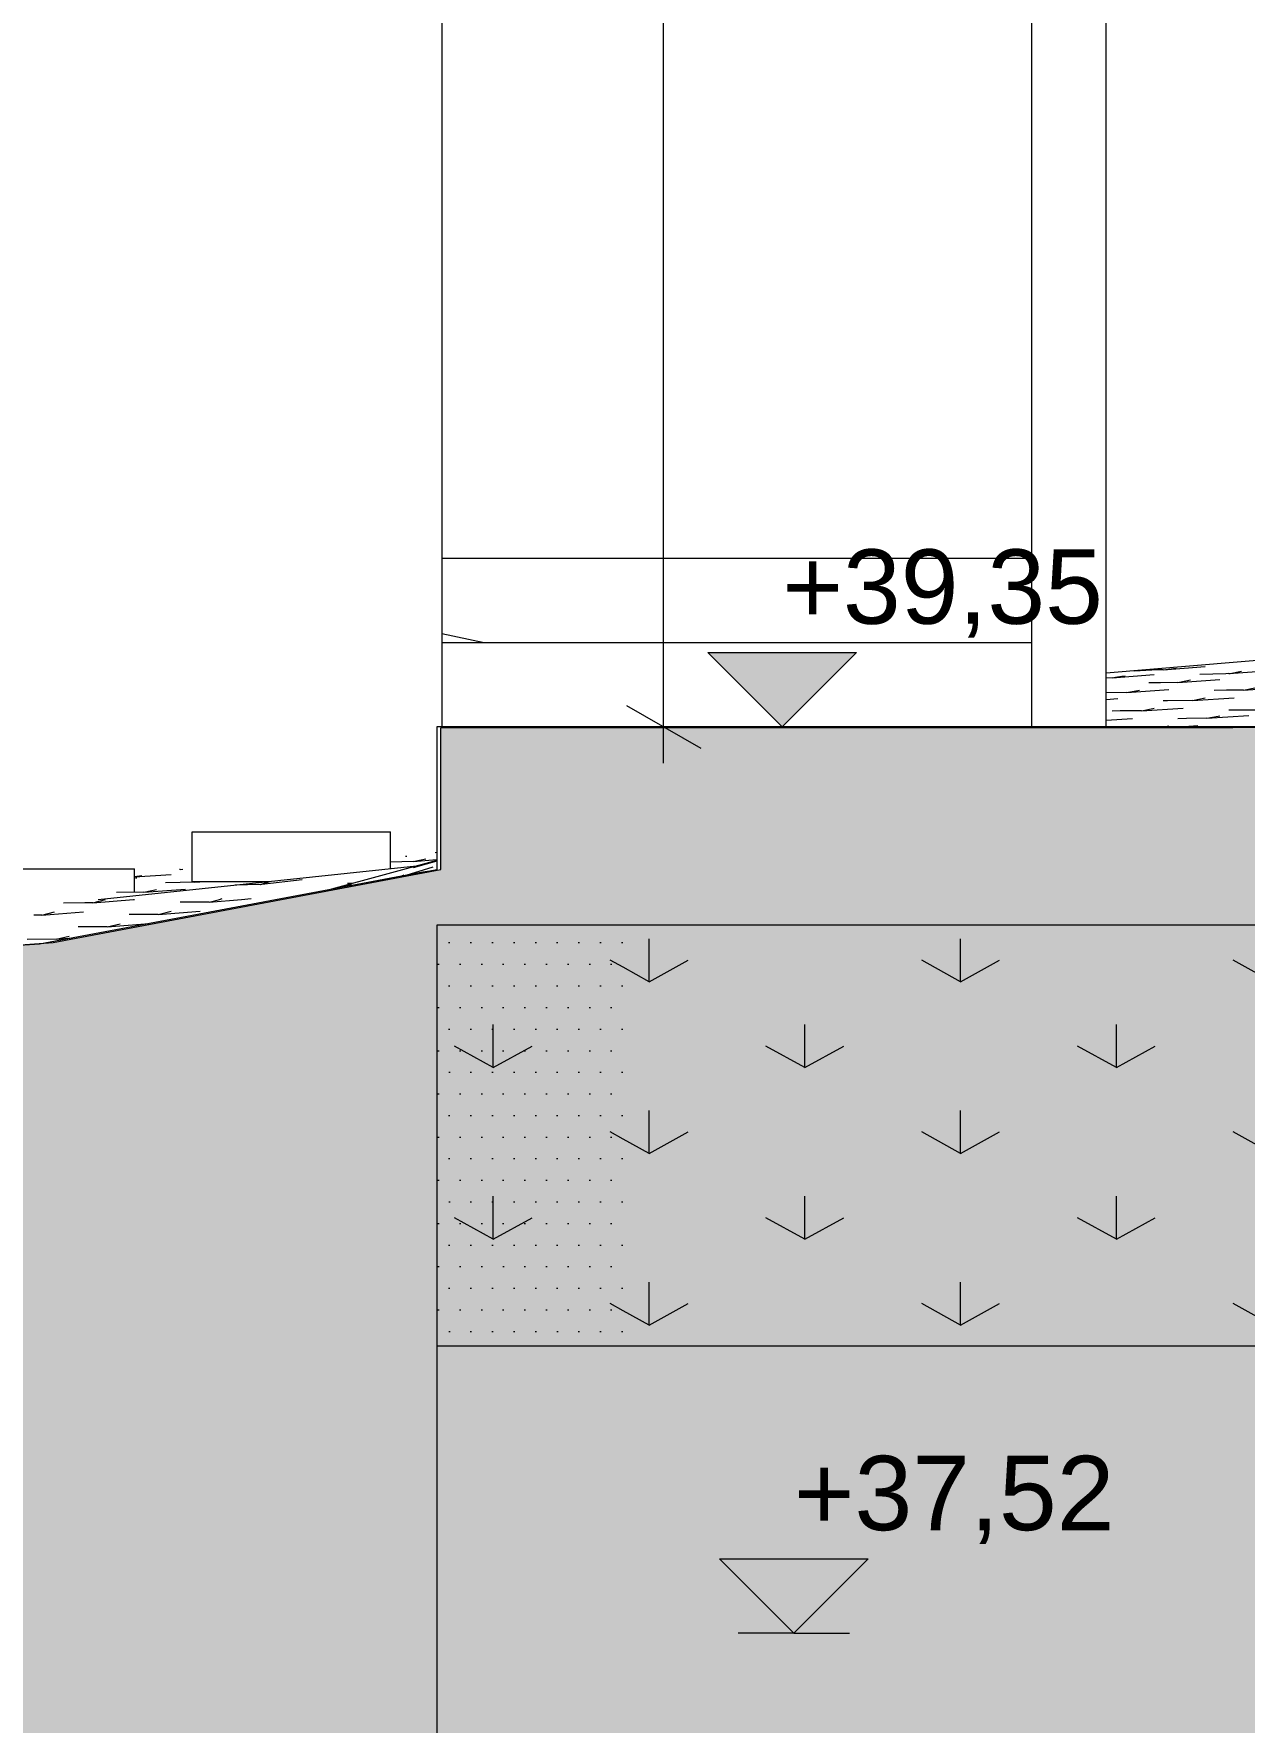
# Model space of a CAD drawing. Header units: metres. Extents: x -111189 to -108577, y -72951 to -72647.
# Drawn here: x -108814.955 to -108812.514, y -72944.842 to -72941.436 of the extents above; entities that cross this region are included whole.
import ezdxf

# ---------------------------------------------------------------- set-up
doc = ezdxf.new("R2010")
doc.units = ezdxf.units.M
doc.header["$MEASUREMENT"] = 0
for name, color, linetype in [('00 - DESENHO 2D', 7, 'Continuous'), ('01 - TERRENO PROPOSTO', 7, 'Continuous'), ('03 - LAJES', 7, 'Continuous'), ('05 - PILAR', 7, 'Continuous'), ('06 - ESCADAS _ GUARDAS', 7, 'Continuous'), ('06 - FORRA', 7, 'Continuous'), ('07 - MUROS', 7, 'Continuous'), ('12 - COTAS GERAIS', 7, 'Continuous')]:
    doc.layers.add(name, color=color, linetype=linetype)
doc.styles.add('ESTILO_GERADO_7', font='')
doc.styles.get('ESTILO_GERADO_7').set_extended_font_data('Helvetica')
doc.dimstyles.new('ESTILO_GERADO__5', dxfattribs={"dimtxt": 0.15, "dimasz": 0.114, "dimexe": 0.18, "dimexo": 0.0625, "dimgap": 0, "dimtad": 1, "dimzin": 0, "dimdsep": 46, "dimtxsty": 'ESTILO_GERADO_7', "dimblk": 'ARROWHEAD_2', "dimblk1": 'ARROWHEAD_2', "dimblk2": 'ARROWHEAD_2', "dimcen": 0.09, "dimse1": 1, "dimse2": 1, "dimclrd": 7, "dimclre": 7, "dimclrt": 7, "dimadec": 0, "dimazin": 0, "dimtfac": 1, "dimtdec": 4, "dimtmove": 0, "dimatfit": 3, "dimfxl": 1, "dimtolj": 1, "dimtzin": 0, "dimarcsym": 0})
pattern_1 = [(360, (-108649.912126, -72941.96242), (0.021783658, 0.043567315), [0, -0.043567315])]

# ---------------------------------------------------------------- blocks, each defined once
blk = doc.blocks.new('Corte Elem_1511_1', base_point=(-108649.9121, -72941.9624))
at = {"layer": '03 - LAJES', "color": 7, "linetype": 'Continuous', "lineweight": 20}
for p, q in [((-108814.1422, -72942.8341), (-108814.1422, -72943.1229)), ((-108809.8334, -72942.8341), (-108814.1422, -72942.8341)), ((-108809.3344, -72943.2341), (-108814.1422, -72943.2341))]:
    blk.add_line(p, q, dxfattribs=at)
blk = doc.blocks.new('Corte Elem_1521_1', base_point=(-108649.9121, -72941.9624))
at = {"layer": '06 - FORRA', "linetype": 'Continuous', "lineweight": 13}
h = blk.add_hatch(dxfattribs=at)
h.set_pattern_fill('DOTS_0001', color=251, style=0, pattern_type=2)
h.set_pattern_definition(pattern_1)
h.paths.add_polyline_path([(-108814.1422, -72941.3842), (-108814.1422, -72941.3842), (-108814.1422, -72941.3624)])
at = {"layer": '06 - FORRA', "color": 7, "linetype": 'Continuous', "lineweight": 13}
blk.add_line((-108814.1322, -72941.3624), (-108814.1322, -72942.8341), dxfattribs=at)
blk = doc.blocks.new('Corte Elem_1636_1', base_point=(-108649.9121, -72941.9624))
at = {"layer": '05 - PILAR', "linetype": 'Continuous', "lineweight": 13}
h = blk.add_hatch(dxfattribs=at)
h.set_pattern_fill('DOTS_0001', color=251, style=0, pattern_type=2)
h.set_pattern_definition(pattern_1)
h.paths.add_polyline_path([(-108812.9172, -72940.4619), (-108812.7922, -72940.5998), (-108812.7922, -72940.4619)])
at = {"layer": '05 - PILAR', "color": 7, "linetype": 'Continuous', "lineweight": 13}
for p, q in [((-108812.9422, -72942.8341), (-108812.9422, -72940.4619)), ((-108812.9422, -72940.4619), (-108812.9172, -72940.4619)), ((-108812.8172, -72940.4619), (-108812.7922, -72940.4619)), ((-108812.7922, -72942.8341), (-108812.7922, -72940.4619))]:
    blk.add_line(p, q, dxfattribs=at)
blk = doc.blocks.new('Corte Elem_1645_1', base_point=(-108649.9121, -72941.9624))
at = {"layer": '06 - FORRA', "linetype": 'Continuous', "lineweight": 13}
h = blk.add_hatch(dxfattribs=at)
h.set_pattern_fill('DOTS_0001', color=251, style=0, pattern_type=2)
h.set_pattern_definition(pattern_1)
h.paths.add_polyline_path([(-108814.1422, -72941.3624), (-108814.5422, -72941.3624), (-108814.5421, -72941.3625)])
h = blk.add_hatch(dxfattribs=at)
h.set_pattern_fill('DOTS_0001', color=251, style=0, pattern_type=2)
h.set_pattern_definition(pattern_1)
h.paths.add_polyline_path([(-108814.2358, -72943.0462), (-108814.2358, -72943.0919), (-108814.1969, -72943.0891)])
h = blk.add_hatch(dxfattribs=at)
h.set_pattern_fill('DOTS_0001', color=251, style=0, pattern_type=2)
h.set_pattern_definition(pattern_1)
h.paths.add_polyline_path([(-108814.7455, -72943.1276), (-108814.7521, -72943.1203), (-108814.7521, -72943.128)])
h = blk.add_hatch(dxfattribs=at)
h.set_pattern_fill('DOTS_0001', color=251, style=0, pattern_type=2)
h.set_pattern_definition(pattern_1)
h.paths.add_polyline_path([(-108815.2684, -72943.164), (-108815.2612, -72943.1635), (-108815.2684, -72943.1556)])
at = {"layer": '06 - FORRA', "color": 7, "linetype": 'Continuous', "lineweight": 13}
blk.add_line((-108814.5422, -72941.3624), (-108815.9521, -72941.3624), dxfattribs=at)
blk = doc.blocks.new('Corte Elem_1678_1', base_point=(-108649.9121, -72941.9624))
at = {"layer": '01 - TERRENO PROPOSTO', "linetype": 'Continuous', "lineweight": 13}
h = blk.add_hatch(dxfattribs=at)
h.set_pattern_fill('DOTS_0001', color=251, style=0, pattern_type=2)
h.set_pattern_definition(pattern_1)
h.paths.add_polyline_path([(-108813.806, -72943.2341), (-108814.1422, -72943.2341), (-108814.1422, -72944.0824), (-108813.806, -72944.0824)])
h = blk.add_hatch(dxfattribs=at)
h.set_pattern_fill('DOTS_0001', color=251, style=0, pattern_type=2)
h.set_pattern_definition(pattern_1)
h.paths.add_polyline_path([(-108813.806, -72944.0824), (-108813.767, -72944.0824), (-108813.767, -72943.2341), (-108813.806, -72943.2341)])
h = blk.add_hatch(dxfattribs=at)
h.set_pattern_fill('DOTS_0001', color=251, style=0, pattern_type=2)
h.set_pattern_definition(pattern_1)
h.paths.add_polyline_path([(-108813.767, -72944.0824), (-108809.3419, -72944.0824), (-108809.3419, -72943.2341), (-108813.767, -72943.2341)])
at = {"layer": '01 - TERRENO PROPOSTO', "color": 251, "linetype": 'Continuous', "lineweight": 13}
for p, q in [((-108812.2684, -72942.6824), (-108812.7922, -72942.7255)), ((-108812.7801, -72942.7351), (-108812.7922, -72942.7357)), ((-108812.7801, -72942.7351), (-108812.6956, -72942.7285)), ((-108812.7801, -72942.7351), (-108812.7734, -72942.7342)), ((-108812.7734, -72942.7342), (-108812.7606, -72942.7322)), ((-108812.7606, -72942.7322), (-108812.7544, -72942.7312)), ((-108812.6883, -72942.7194), (-108812.736, -72942.722)), ((-108812.6772, -72942.7189), (-108812.6883, -72942.7194)), ((-108812.6772, -72942.7189), (-108812.5928, -72942.7123)), ((-108812.6772, -72942.7189), (-108812.672, -72942.7181)), ((-108812.672, -72942.7181), (-108812.6515, -72942.7154)), ((-108812.551, -72942.7269), (-108812.6038, -72942.7283)), ((-108812.545, -72942.7266), (-108812.551, -72942.7269)), ((-108812.545, -72942.7266), (-108812.4605, -72942.7202)), ((-108812.545, -72942.7266), (-108812.5426, -72942.7263)), ((-108812.5426, -72942.7263), (-108812.5193, -72942.7218)), ((-108812.7507, -72942.7648), (-108812.7922, -72942.7658)), ((-108812.7507, -72942.7648), (-108812.6662, -72942.7588)), ((-108812.7507, -72942.7648), (-108812.725, -72942.7602)), ((-108812.6829, -72942.745), (-108812.7066, -72942.7453)), ((-108812.6479, -72942.7448), (-108812.6829, -72942.745)), ((-108812.6479, -72942.7448), (-108812.5634, -72942.7387)), ((-108812.6479, -72942.7448), (-108812.6317, -72942.7412)), ((-108812.6317, -72942.7412), (-108812.6221, -72942.7392)), ((-108812.55, -72942.76), (-108812.5744, -72942.7606)), ((-108812.5156, -72942.7599), (-108812.55, -72942.76)), ((-108812.5156, -72942.7599), (-108812.4311, -72942.7542)), ((-108812.5156, -72942.7599), (-108812.4927, -72942.7551)), ((-108812.7922, -72942.7788), (-108812.769, -72942.7772)), ((-108812.7645, -72942.8021), (-108812.7801, -72942.8023)), ((-108812.7213, -72942.8019), (-108812.7645, -72942.8021)), ((-108812.7213, -72942.8019), (-108812.6368, -72942.7963)), ((-108812.7213, -72942.8019), (-108812.7015, -72942.7978)), ((-108812.7015, -72942.7978), (-108812.6956, -72942.7966)), ((-108812.6688, -72942.7813), (-108812.6772, -72942.7814)), ((-108812.6185, -72942.781), (-108812.6688, -72942.7813)), ((-108812.6185, -72942.781), (-108812.534, -72942.7754)), ((-108812.6185, -72942.781), (-108812.5927, -72942.7758)), ((-108812.4862, -72942.8002), (-108812.545, -72942.8007)), ((-108812.7922, -72942.8207), (-108812.7396, -72942.8172)), ((-108812.676, -72942.8341), (-108812.6662, -72942.8322)), ((-108812.6303, -72942.817), (-108812.6478, -72942.8176)), ((-108812.644, -72942.8341), (-108812.6074, -72942.8317)), ((-108812.5891, -72942.8168), (-108812.6303, -72942.817)), ((-108812.5891, -72942.8168), (-108812.5046, -72942.8113)), ((-108812.5891, -72942.8168), (-108812.5666, -72942.8123)), ((-108812.5666, -72942.8123), (-108812.5633, -72942.8118))]:
    blk.add_line(p, q, dxfattribs=at)
at = {"layer": '01 - TERRENO PROPOSTO', "color": 7, "linetype": 'Continuous', "lineweight": 13}
for p, q in [((-108813.7144, -72943.3481), (-108813.7144, -72943.2615)), ((-108813.086, -72943.3481), (-108813.086, -72943.2615)), ((-108813.767, -72943.319), (-108813.7929, -72943.3048)), ((-108813.7144, -72943.3481), (-108813.6358, -72943.3048)), ((-108813.086, -72943.3481), (-108813.1645, -72943.3048)), ((-108813.086, -72943.3481), (-108813.0074, -72943.3048)), ((-108812.4576, -72943.3481), (-108812.5362, -72943.3048)), ((-108813.7144, -72943.3481), (-108813.767, -72943.319)), ((-108814.0286, -72943.5213), (-108814.0286, -72943.4347)), ((-108813.4002, -72943.5213), (-108813.4002, -72943.4347)), ((-108812.7718, -72943.5213), (-108812.7718, -72943.4347)), ((-108814.0286, -72943.5213), (-108814.1071, -72943.478)), ((-108814.0286, -72943.5213), (-108813.95, -72943.478)), ((-108813.4002, -72943.5213), (-108813.4787, -72943.478)), ((-108813.4002, -72943.5213), (-108813.3216, -72943.478)), ((-108812.7718, -72943.5213), (-108812.8503, -72943.478)), ((-108812.7718, -72943.5213), (-108812.6933, -72943.478)), ((-108813.7144, -72943.6945), (-108813.7144, -72943.6079)), ((-108813.086, -72943.6945), (-108813.086, -72943.6079)), ((-108813.767, -72943.6655), (-108813.7929, -72943.6512)), ((-108813.7144, -72943.6945), (-108813.6358, -72943.6512)), ((-108813.086, -72943.6945), (-108813.1645, -72943.6512)), ((-108813.086, -72943.6945), (-108813.0074, -72943.6512)), ((-108812.4576, -72943.6945), (-108812.5362, -72943.6512)), ((-108813.7144, -72943.6945), (-108813.767, -72943.6655)), ((-108814.0286, -72943.8677), (-108814.0286, -72943.7811)), ((-108813.4002, -72943.8677), (-108813.4002, -72943.7811)), ((-108812.7718, -72943.8677), (-108812.7718, -72943.7811)), ((-108814.0286, -72943.8677), (-108814.1071, -72943.8244)), ((-108814.0286, -72943.8677), (-108813.95, -72943.8244)), ((-108813.4002, -72943.8677), (-108813.4787, -72943.8244)), ((-108813.4002, -72943.8677), (-108813.3216, -72943.8244)), ((-108812.7718, -72943.8677), (-108812.8503, -72943.8244)), ((-108812.7718, -72943.8677), (-108812.6933, -72943.8244)), ((-108813.7144, -72944.0409), (-108813.7144, -72943.9543)), ((-108813.086, -72944.0409), (-108813.086, -72943.9543)), ((-108813.767, -72944.0119), (-108813.7929, -72943.9976)), ((-108813.7144, -72944.0409), (-108813.767, -72944.0119)), ((-108813.7144, -72944.0409), (-108813.6358, -72943.9976)), ((-108813.086, -72944.0409), (-108813.1645, -72943.9976)), ((-108813.086, -72944.0409), (-108813.0074, -72943.9976)), ((-108812.4576, -72944.0409), (-108812.5362, -72943.9976)), ((-108814.1422, -72944.0824), (-108813.806, -72944.0824)), ((-108813.806, -72944.0824), (-108813.767, -72944.0824)), ((-108813.767, -72944.0824), (-108809.3419, -72944.0824))]:
    blk.add_line(p, q, dxfattribs=at)
blk = doc.blocks.new('Corte Elem_1690_1', base_point=(-108649.9121, -72941.9624))
at = {"layer": '01 - TERRENO PROPOSTO', "linetype": 'Continuous', "lineweight": 13}
h = blk.add_hatch(dxfattribs=at)
h.set_pattern_fill('DOTS_0001', color=251, style=0, pattern_type=2)
h.set_pattern_definition(pattern_1)
h.paths.add_polyline_path([(-108814.1969, -72943.0891), (-108814.2358, -72943.0919), (-108814.2358, -72943.095), (-108814.194, -72943.0923)])
h = blk.add_hatch(dxfattribs=at)
h.set_pattern_fill('DOTS_0001', color=251, style=0, pattern_type=2)
h.set_pattern_definition(pattern_1)
h.paths.add_polyline_path([(-108814.2358, -72943.095), (-108814.2358, -72943.1083), (-108814.1816, -72943.106), (-108814.194, -72943.0923)])
h = blk.add_hatch(dxfattribs=at)
h.set_pattern_fill('DOTS_0001', color=251, style=0, pattern_type=2)
h.set_pattern_definition(pattern_1)
h.paths.add_polyline_path([(-108814.2358, -72943.1083), (-108814.2358, -72943.1107), (-108814.1808, -72943.1069), (-108814.1816, -72943.106)])
h = blk.add_hatch(dxfattribs=at)
h.set_pattern_fill('DOTS_0001', color=251, style=0, pattern_type=2)
h.set_pattern_definition(pattern_1)
h.paths.add_polyline_path([(-108814.2358, -72943.1107), (-108814.2358, -72943.1184), (-108814.1944, -72943.1159), (-108814.1836, -72943.1147), (-108814.1757, -72943.1126), (-108814.1808, -72943.1069)])
h = blk.add_hatch(dxfattribs=at)
h.set_pattern_fill('DOTS_0001', color=251, style=0, pattern_type=2)
h.set_pattern_definition(pattern_1)
h.paths.add_polyline_path([(-108814.7455, -72943.1276), (-108814.7521, -72943.128), (-108814.7521, -72943.1283), (-108814.7452, -72943.1279)])
h = blk.add_hatch(dxfattribs=at)
h.set_pattern_fill('DOTS_0001', color=251, style=0, pattern_type=2)
h.set_pattern_definition(pattern_1)
h.paths.add_polyline_path([(-108814.7521, -72943.1283), (-108814.7521, -72943.1304), (-108814.7432, -72943.1301), (-108814.7452, -72943.1279)])
h = blk.add_hatch(dxfattribs=at)
h.set_pattern_fill('DOTS_0001', color=251, style=0, pattern_type=2)
h.set_pattern_definition(pattern_1)
h.paths.add_polyline_path([(-108814.7521, -72943.1304), (-108814.7521, -72943.1459), (-108814.7302, -72943.1444), (-108814.7432, -72943.1301)])
h = blk.add_hatch(dxfattribs=at)
h.set_pattern_fill('DOTS_0001', color=251, style=0, pattern_type=2)
h.set_pattern_definition(pattern_1)
h.paths.add_polyline_path([(-108814.7521, -72943.1459), (-108814.7521, -72943.1498), (-108814.7267, -72943.1483), (-108814.7302, -72943.1444)])
h = blk.add_hatch(dxfattribs=at)
h.set_pattern_fill('DOTS_0001', color=251, style=0, pattern_type=2)
h.set_pattern_definition(pattern_1)
h.paths.add_polyline_path([(-108814.1944, -72943.1159), (-108814.2358, -72943.1184), (-108814.2358, -72943.1198), (-108814.2201, -72943.1186)])
h = blk.add_hatch(dxfattribs=at)
h.set_pattern_fill('DOTS_0001', color=251, style=0, pattern_type=2)
h.set_pattern_definition(pattern_1)
h.paths.add_polyline_path([(-108814.2358, -72943.1198), (-108814.2358, -72943.1202), (-108814.2201, -72943.1186)])
h = blk.add_hatch(dxfattribs=at)
h.set_pattern_fill('DOTS_0001', color=251, style=0, pattern_type=2)
h.set_pattern_definition(pattern_1)
h.paths.add_polyline_path([(-108814.7267, -72943.1483), (-108814.7521, -72943.1498), (-108814.7521, -72943.1588), (-108814.7194, -72943.1563)])
h = blk.add_hatch(dxfattribs=at)
h.set_pattern_fill('DOTS_0001', color=251, style=0, pattern_type=2)
h.set_pattern_definition(pattern_1)
h.paths.add_polyline_path([(-108814.7521, -72943.1588), (-108814.7521, -72943.1659), (-108814.7157, -72943.1605), (-108814.7194, -72943.1563)])
h = blk.add_hatch(dxfattribs=at)
h.set_pattern_fill('DOTS_0001', color=251, style=0, pattern_type=2)
h.set_pattern_definition(pattern_1)
h.paths.add_polyline_path([(-108814.5854, -72943.1462), (-108814.6358, -72943.1462), (-108814.6326, -72943.1498)])
h = blk.add_hatch(dxfattribs=at)
h.set_pattern_fill('DOTS_0001', color=251, style=0, pattern_type=2)
h.set_pattern_definition(pattern_1)
h.paths.add_polyline_path([(-108814.5854, -72943.1462), (-108814.6326, -72943.1498), (-108814.6254, -72943.1577), (-108814.5556, -72943.1539), (-108814.482, -72943.1462)])
at = {"layer": '01 - TERRENO PROPOSTO', "color": 7, "linetype": 'Continuous', "lineweight": 13}
for p, q in [((-108814.1422, -72943.1034), (-108814.3547, -72943.1617)), ((-108814.1902, -72943.1056), (-108814.2358, -72943.1071)), ((-108814.1902, -72943.1056), (-108814.1645, -72943.1005)), ((-108814.1902, -72943.1056), (-108814.1422, -72943.1016)), ((-108814.1422, -72943.1051), (-108814.1902, -72943.1183)), ((-108814.1422, -72943.0878), (-108814.1461, -72943.088)), ((-108814.8257, -72943.1824), (-108814.1836, -72943.1147)), ((-108814.7521, -72943.1368), (-108814.6787, -72943.1318)), ((-108814.7521, -72943.136), (-108814.7375, -72943.134)), ((-108814.6603, -72943.1216), (-108814.6615, -72943.1217)), ((-108814.6603, -72943.1216), (-108814.6548, -72943.1212)), ((-108814.6603, -72943.1216), (-108814.6599, -72943.1216)), ((-108814.4953, -72943.1515), (-108814.4142, -72943.1423)), ((-108814.2164, -72943.1357), (-108814.2085, -72943.1326)), ((-108814.2044, -72943.1334), (-108814.1498, -72943.1164)), ((-108814.171, -72943.1272), (-108814.1422, -72943.1219)), ((-108814.7338, -72943.1674), (-108814.7886, -72943.168)), ((-108814.7338, -72943.1674), (-108814.6493, -72943.1617)), ((-108814.7338, -72943.1674), (-108814.7081, -72943.1624)), ((-108814.6309, -72943.1476), (-108814.6897, -72943.1486)), ((-108814.6309, -72943.1476), (-108814.6233, -72943.1462)), ((-108814.6309, -72943.1476), (-108814.6103, -72943.1462)), ((-108814.4998, -72943.1519), (-108814.5493, -72943.1533)), ((-108814.4987, -72943.1519), (-108814.4998, -72943.1519)), ((-108814.4987, -72943.1519), (-108814.4953, -72943.1515)), ((-108814.4987, -72943.1519), (-108814.4984, -72943.1518)), ((-108814.4984, -72943.1518), (-108814.4795, -72943.1459)), ((-108814.352, -72943.1612), (-108814.3501, -72943.1604)), ((-108814.3423, -72943.1594), (-108814.3137, -72943.1505)), ((-108814.3131, -72943.1503), (-108814.3224, -72943.1504)), ((-108814.9394, -72943.2138), (-108814.855, -72943.2072)), ((-108814.9394, -72943.2138), (-108814.9137, -72943.2075)), ((-108814.8524, -72943.1889), (-108814.8954, -72943.1895)), ((-108814.8366, -72943.1888), (-108814.8524, -72943.1889)), ((-108814.8366, -72943.1888), (-108814.7546, -72943.1824)), ((-108814.8366, -72943.1888), (-108814.8109, -72943.1826)), ((-108814.7044, -72943.2125), (-108814.7631, -72943.2128)), ((-108814.7546, -72943.1824), (-108814.7521, -72943.1821)), ((-108814.7044, -72943.2125), (-108814.6199, -72943.2059)), ((-108814.7044, -72943.2125), (-108814.6787, -72943.2062)), ((-108814.6015, -72943.1875), (-108814.6603, -72943.1878)), ((-108814.6015, -72943.1875), (-108814.5807, -72943.1824)), ((-108814.6015, -72943.1875), (-108814.5367, -72943.1824)), ((-108814.5807, -72943.1824), (-108814.5758, -72943.1806)), ((-108814.5367, -72943.1824), (-108814.5171, -72943.1801)), ((-108814.9394, -72943.2138), (-108814.9555, -72943.2139)), ((-108814.8072, -72943.2374), (-108814.866, -72943.2378)), ((-108814.8072, -72943.2374), (-108814.7227, -72943.2309)), ((-108814.8072, -72943.2374), (-108814.7815, -72943.2312)), ((-108814.91, -72943.2624), (-108814.9688, -72943.2628)), ((-108814.91, -72943.2624), (-108814.8843, -72943.2562)), ((-108814.91, -72943.2624), (-108814.8766, -72943.2598))]:
    blk.add_line(p, q, dxfattribs=at)
at = {"layer": '01 - TERRENO PROPOSTO', "color": 7, "linetype": 'Continuous', "lineweight": 20}
blk.add_line((-108814.1422, -72943.2341), (-108814.1422, -72945.0824), dxfattribs=at)
at = {"layer": '01 - TERRENO PROPOSTO', "color": 7, "linetype": 'Continuous', "lineweight": 20, "flags": 128}
blk.add_lwpolyline([(-108814.1422, -72943.1229), (-108814.171, -72943.1272), (-108814.9441, -72943.2725), (-108815.2911, -72943.2952), (-108815.4616, -72943.3075), (-108816.7433, -72943.3881), (-108818.164, -72943.5042), (-108820.2926, -72943.6526), (-108820.6806, -72943.6824), (-108820.7624, -72943.6893), (-108820.7784, -72943.6906), (-108821.1911, -72943.7278), (-108821.2878, -72943.7354), (-108821.7623, -72943.7787), (-108823.2192, -72943.9165), (-108824.0998, -72943.9858), (-108825.9132, -72944.1626), (-108826.1302, -72944.1824), (-108826.275, -72944.1824)], dxfattribs=at)
blk = doc.blocks.new('Corte Elem_1705_1', base_point=(-108649.9121, -72941.9624))
at = {"layer": '06 - ESCADAS _ GUARDAS', "color": 251, "linetype": 'Continuous', "lineweight": 13}
blk.add_line((-108814.1322, -72942.6639), (-108812.9422, -72942.6639), dxfattribs=at)
blk = doc.blocks.new('Corte Elem_1706_1', base_point=(-108649.9121, -72941.9624))
at = {"layer": '06 - ESCADAS _ GUARDAS', "color": 251, "linetype": 'Continuous', "lineweight": 13}
blk.add_line((-108814.1322, -72942.4936), (-108812.9422, -72942.4936), dxfattribs=at)
blk = doc.blocks.new('Corte Elem_1710_1', base_point=(-108649.9121, -72941.9624))
at = {"layer": '07 - MUROS', "color": 251, "linetype": 'Continuous', "lineweight": 13}
blk.add_line((-108814.1322, -72942.6458), (-108814.0467, -72942.6639), dxfattribs=at)
blk = doc.blocks.new('Corte Elem_1821_1', base_point=(-108649.9121, -72941.9624))
at = {"layer": '03 - LAJES', "color": 7, "linetype": 'Continuous', "lineweight": 13}
for p, q in [((-108815.1521, -72943.1909), (-108815.1521, -72943.1203)), ((-108815.1521, -72943.1203), (-108814.7521, -72943.1203)), ((-108814.7521, -72943.1659), (-108814.7521, -72943.1203))]:
    blk.add_line(p, q, dxfattribs=at)
blk = doc.blocks.new('Corte Elem_1822_1', base_point=(-108649.9121, -72941.9624))
at = {"layer": '03 - LAJES', "color": 7, "linetype": 'Continuous', "lineweight": 13}
for p, q in [((-108814.6358, -72943.1462), (-108814.6358, -72943.0462)), ((-108814.6358, -72943.0462), (-108814.2358, -72943.0462)), ((-108814.2358, -72943.1202), (-108814.2358, -72943.0462)), ((-108814.6358, -72943.1462), (-108814.482, -72943.1462))]:
    blk.add_line(p, q, dxfattribs=at)
blk = doc.blocks.new('Cota_29_1', base_point=(-108813.4457, -72942.8341))
at = {"layer": '12 - COTAS GERAIS', "linetype": 'Continuous', "lineweight": 5}
blk.add_hatch(color=7, dxfattribs=at).paths.add_polyline_path([(-108813.4457, -72942.8341), (-108813.2957, -72942.6841), (-108813.5957, -72942.6841)])
at = {"layer": '12 - COTAS GERAIS', "color": 7, "linetype": 'Continuous', "lineweight": 5}
for p, q in [((-108813.4457, -72942.8341), (-108813.5957, -72942.6841)), ((-108813.5957, -72942.6841), (-108813.2957, -72942.6841)), ((-108813.2957, -72942.6841), (-108813.4457, -72942.8341)), ((-108813.4457, -72942.8341), (-108813.5582, -72942.8341)), ((-108813.4457, -72942.8341), (-108813.3332, -72942.8341))]:
    blk.add_line(p, q, dxfattribs=at)
at = {"layer": '12 - COTAS GERAIS', "color": 7, "lineweight": 5, "insert": (-108813.4457, -72942.6541), "char_height": 0.15, "attachment_point": 7, "style": 'ESTILO_GERADO_7'}
blk.add_mtext('\\A1;{\\pql;\\fHelvetica|b0|i0|c0|p0;\\W1.000000;+39,35}', dxfattribs=at)
blk = doc.blocks.new('Cota_30_1', base_point=(-108813.4224, -72944.6624))
at = {"layer": '12 - COTAS GERAIS', "linetype": 'Continuous', "lineweight": 5}
blk.add_hatch(color=7, dxfattribs=at).paths.add_polyline_path([(-108813.4224, -72944.6624), (-108813.2724, -72944.5124), (-108813.5724, -72944.5124)])
at = {"layer": '12 - COTAS GERAIS', "color": 7, "linetype": 'Continuous', "lineweight": 5}
for p, q in [((-108813.4224, -72944.6624), (-108813.5724, -72944.5124)), ((-108813.5724, -72944.5124), (-108813.2724, -72944.5124)), ((-108813.2724, -72944.5124), (-108813.4224, -72944.6624)), ((-108813.4224, -72944.6624), (-108813.5349, -72944.6624)), ((-108813.4224, -72944.6624), (-108813.3099, -72944.6624))]:
    blk.add_line(p, q, dxfattribs=at)
at = {"layer": '12 - COTAS GERAIS', "color": 7, "lineweight": 5, "insert": (-108813.4224, -72944.4824), "char_height": 0.15, "attachment_point": 7, "style": 'ESTILO_GERADO_7'}
blk.add_mtext('\\A1;{\\pql;\\fHelvetica|b0|i0|c0|p0;\\W1.000000;+37,52}', dxfattribs=at)
blk = doc.blocks.new('*D2566', base_point=(-108649.9121, -72941.9624))
at = {"layer": '12 - COTAS GERAIS', "color": 7, "linetype": 'Continuous', "lineweight": 5, "transparency": 16777216}
for p, q in [((-108813.7601, -72938.5891), (-108813.6101, -72938.6757)), ((-108813.5726, -72938.6324), (-108813.7976, -72938.6324)), ((-108813.6851, -72942.8341), (-108813.6851, -72938.6324)), ((-108813.7601, -72942.7908), (-108813.6101, -72942.8774)), ((-108813.5726, -72942.8341), (-108813.7976, -72942.8341)), ((-108813.6851, -72942.9074), (-108813.6851, -72942.8341))]:
    blk.add_line(p, q, dxfattribs=at)
at = {"layer": '12 - COTAS GERAIS', "color": 7, "lineweight": 5, "transparency": 16777216, "insert": (-108813.7151, -72940.9393), "char_height": 0.15, "attachment_point": 7, "rotation": 90, "style": 'ESTILO_GERADO_7'}
blk.add_mtext('\\A1;{\\pql;\\fHelvetica|b0|i0|c0|p0;\\W1.000000;4,20}', dxfattribs=at)
blk = doc.blocks.new('ARROWHEAD_2')
at = {"color": 0, "linetype": 'Continuous', "lineweight": 0}
for p, q in [((-0.378, -0.655), (0.378, 0.655)), ((0, 0), (-1, 0))]:
    blk.add_line(p, q, dxfattribs=at)

msp = doc.modelspace()

# ---------------------------------------------------------------- hatches: boundary and pattern name
at = {"layer": '00 - DESENHO 2D', "linetype": 'Continuous', "lineweight": 13}
msp.add_hatch(color=251, dxfattribs=at).paths.add_polyline_path([(-108830.0958, -72944.2534), (-108829.6559, -72944.2524), (-108829.1337, -72944.2524), (-108828.6315, -72944.2674), (-108828.0544, -72944.2599), (-108827.9073, -72944.2599), (-108827.9073, -72944.1191), (-108826.4712, -72944.1191), (-108826.4712, -72942.9269), (-108826.2673, -72942.9269), (-108826.2673, -72944.1914), (-108826.1117, -72944.1814), (-108824.7162, -72944.0467), (-108823.2887, -72943.9225), (-108821.4288, -72943.749), (-108820.2171, -72943.6479), (-108818.9017, -72943.5562), (-108817.6082, -72943.4508), (-108816.4067, -72943.3675), (-108815.3309, -72943.2986), (-108814.9164, -72943.2688), (-108814.1344, -72943.1219), (-108814.1344, -72942.8364), (-108809.3421, -72942.8341), (-108809.3429, -72940.4134), (-108811.2835, -72940.4141), (-108811.2836, -72940.1178), (-108811.0897, -72940.1177), (-108811.0896, -72940.214), (-108809.3345, -72940.2134), (-108809.3343, -72940.1162), (-108809.122, -72940.1162), (-108809.1262, -72942.8341), (-108808.5971, -72942.8133), (-108808.5971, -72951.1828), (-108829.9439, -72951.1828), (-108830.0958, -72951.1828)])

# ---------------------------------------------------------------- linework, layer by layer
at = {"layer": '00 - DESENHO 2D', "color": 7, "linetype": 'Continuous', "lineweight": 13, "flags": 128}
msp.add_lwpolyline([(-108821.4288, -72943.749), (-108820.2171, -72943.6479), (-108818.9017, -72943.5562), (-108817.6082, -72943.4508), (-108816.4067, -72943.3675), (-108815.3309, -72943.2986), (-108814.9164, -72943.2688), (-108814.1344, -72943.1219), (-108814.1344, -72942.8364), (-108809.3421, -72942.8341)], dxfattribs=at)

# ---------------------------------------------------------------- block references
at = {"layer": '01 - TERRENO PROPOSTO', "lineweight": 0}
for name in ['Corte Elem_1678_1', 'Corte Elem_1690_1']:
    msp.add_blockref(name, (-108649.9121, -72941.9624), dxfattribs=at)
at = {"layer": '03 - LAJES', "lineweight": 0}
for name in ['Corte Elem_1511_1', 'Corte Elem_1822_1', 'Corte Elem_1821_1']:
    msp.add_blockref(name, (-108649.9121, -72941.9624), dxfattribs=at)
at = {"layer": '05 - PILAR', "lineweight": 0}
msp.add_blockref('Corte Elem_1636_1', (-108649.9121, -72941.9624), dxfattribs=at)
at = {"layer": '06 - ESCADAS _ GUARDAS', "lineweight": 0}
for name in ['Corte Elem_1706_1', 'Corte Elem_1705_1']:
    msp.add_blockref(name, (-108649.9121, -72941.9624), dxfattribs=at)
at = {"layer": '06 - FORRA', "lineweight": 0}
for name in ['Corte Elem_1645_1', 'Corte Elem_1521_1']:
    msp.add_blockref(name, (-108649.9121, -72941.9624), dxfattribs=at)
at = {"layer": '07 - MUROS', "lineweight": 0}
msp.add_blockref('Corte Elem_1710_1', (-108649.9121, -72941.9624), dxfattribs=at)
at = {"layer": '12 - COTAS GERAIS', "color": 7, "linetype": 'Continuous', "lineweight": 5}
for name, p in [('Cota_30_1', (-108813.4224, -72944.6624)), ('Cota_29_1', (-108813.4457, -72942.8341))]:
    msp.add_blockref(name, p, dxfattribs=at)

# ---------------------------------------------------------------- dimensions: what is measured, and where the dimension line sits
dim = msp.add_linear_dim(base=(-108813.6851, -72938.6324), p1=(-108814.1422, -72942.8341), p2=(-108814.1422, -72938.6324), angle=90, dimstyle='ESTILO_GERADO__5', dxfattribs=at)
dim.commit()
dim.dimension.update_dxf_attribs({"geometry": '*D2566', "text_midpoint": (-108813.7901, -72940.7451), "dimtype": 160, "text_rotation": 90})

doc.saveas('drawing.dxf')
